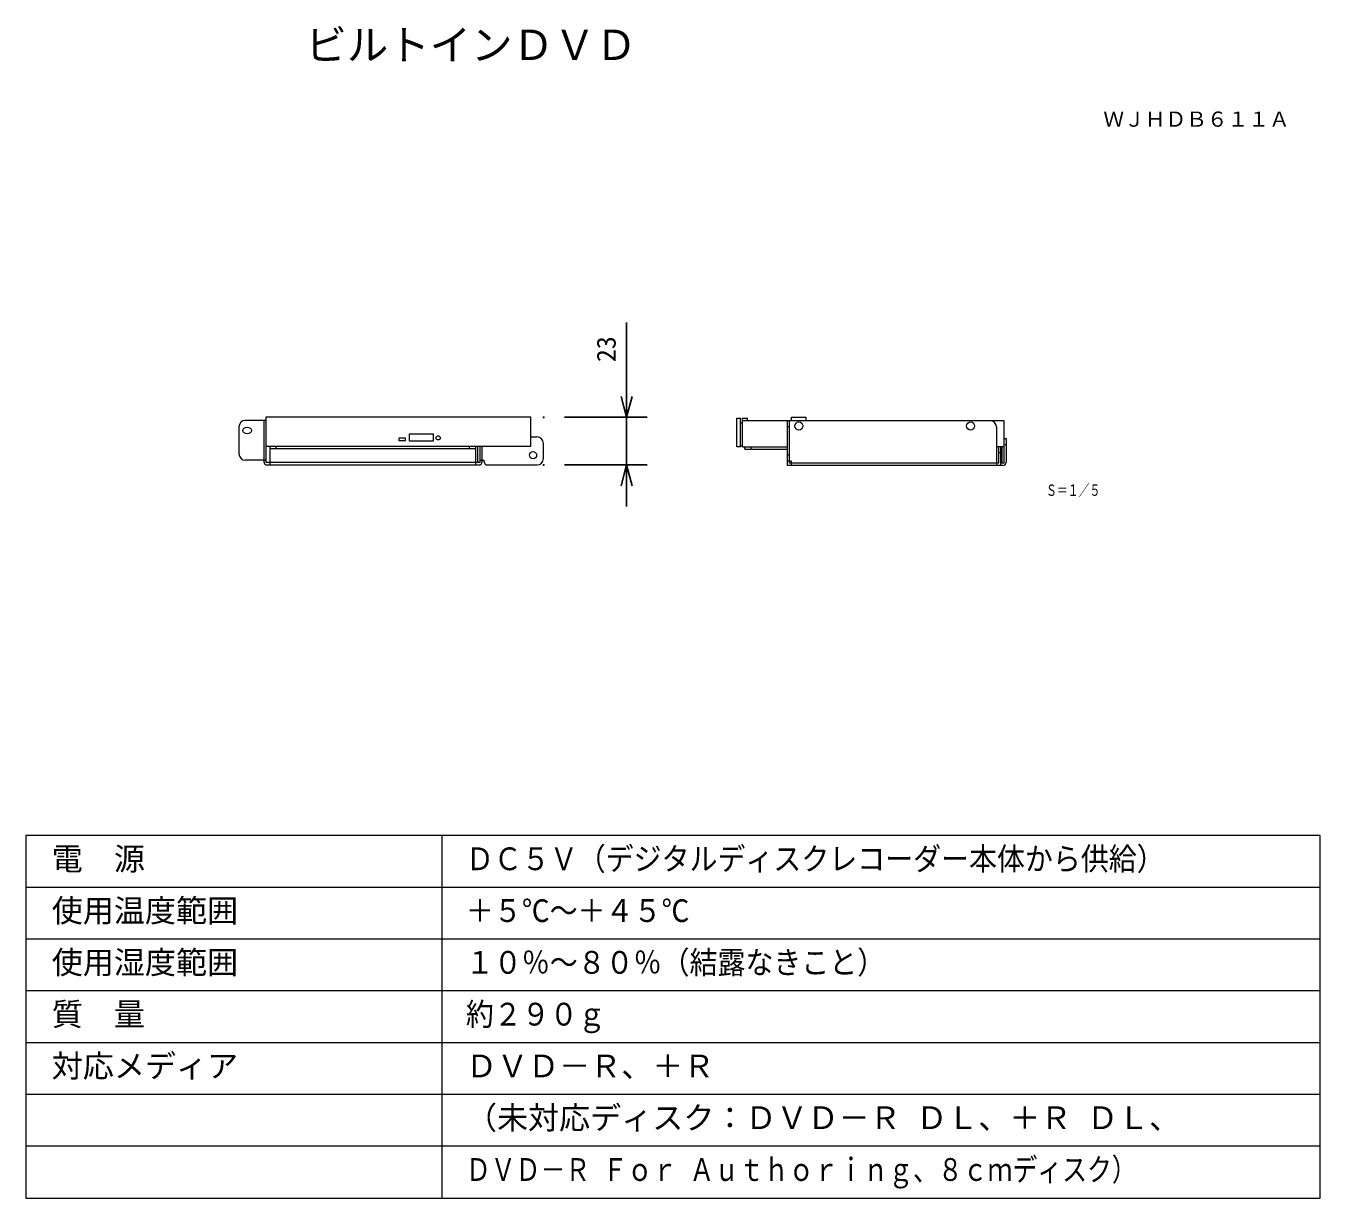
# Model space of a CAD drawing. Units: millimetres, scale not verified. Extents: x -63 to 62, y -56 to 57.
import ezdxf
from ezdxf.enums import TextEntityAlignment as Align

# ---------------------------------------------------------------- set-up
doc = ezdxf.new("R2010")
doc.units = ezdxf.units.MM
doc.header["$LTSCALE"] = 0.125
doc.header["$PDMODE"] = 32
doc.header["$PDSIZE"] = 0.0625
for name, color, linetype in [('0-0_0', 7, 'Continuous'), ('0-1_DEFPOINTS', 7, 'Continuous'), ('0-3_MOJI1', 7, 'Continuous'), ('0-4_TOUROKU', 7, 'Continuous'), ('0-5_SUNPO', 7, 'Continuous')]:
    doc.layers.add(name, color=color, linetype=linetype)
doc.layers.add('0-2_WAKU', color=1, linetype='Continuous', lineweight=18)
doc.layers.add('0-6_S1', color=1, linetype='Continuous', lineweight=18)
doc.styles.add('ＭＳ ゴシック', font='')
doc.styles.get('ＭＳ ゴシック').set_extended_font_data('MS Gothic')

# ---------------------------------------------------------------- blocks, each defined once
blk = doc.blocks.new('_OPEN30')
at = {"layer": '0-0_0'}
blk.add_line((0, 0), (-1, 0), dxfattribs=at)
blk.add_lwpolyline([(-1, 0.26795), (0, 0), (-1, -0.26795)], dxfattribs=at)
blk = doc.blocks.new('D2')
at = {"layer": '0-1_DEFPOINTS'}
for p in [(-13.5723, 10.3954), (-5.5723, 10.3954), (-13.5723, 5.7954)]:
    blk.add_point(p, dxfattribs=at)
at = {"layer": '0-5_SUNPO'}
for p, q in [((-5.5723, 12.3954), (-5.5723, 19.562)), ((-11.5723, 10.3954), (-3.5723, 10.3954)), ((-5.5723, 5.7954), (-5.5723, 10.3954)), ((-11.5723, 5.7954), (-3.5723, 5.7954)), ((-5.5723, 3.7954), (-5.5723, 1.7954))]:
    blk.add_line(p, q, dxfattribs=at)
at = {"layer": '0-5_SUNPO', "xscale": 2, "yscale": 2}
for p, rotation in [((-5.5723, 10.3954), 270), ((-5.5723, 5.7954), 90)]:
    blk.add_blockref('_OPEN30', p, dxfattribs=dict(at, rotation=rotation))
at = {"layer": '0-5_SUNPO', "style": 'ＭＳ ゴシック'}
blk.add_text('23', height=1.833, rotation=90, dxfattribs=at).set_placement((-6.0723, 15.7287), align=Align.BOTTOM_LEFT)

msp = doc.modelspace()

# ---------------------------------------------------------------- linework, layer by layer
at = {"layer": '0-2_WAKU', "color": 4}
for p, q in [((-62.5186, -21.4871), (-62.5186, -56.4871)), ((62.4814, -21.4871), (-62.5186, -21.4871)), ((-22.313, -56.4871), (-22.313, -21.4871)), ((62.4814, -56.4871), (62.4814, -21.4871)), ((-62.5186, -56.4871), (62.4814, -56.4871))]:
    msp.add_line(p, q, dxfattribs=at)
at = {"layer": '0-2_WAKU'}
for p, q in [((62.4814, -26.4871), (-62.5186, -26.4871)), ((62.4814, -31.4871), (-62.5186, -31.4871)), ((62.4814, -36.4871), (-62.5186, -36.4871)), ((62.4814, -41.4871), (-62.5186, -41.4871)), ((62.4814, -46.4871), (-62.5186, -46.4871)), ((62.4814, -51.4871), (-62.5186, -51.4871))]:
    msp.add_line(p, q, dxfattribs=at)
at = {"layer": '0-6_S1', "color": 7}
for p, q in [((-13.7355, 18.8974), (-39.3355, 18.8974)), ((-13.7355, 16.1091), (-13.7355, 18.8974)), ((6.1516, 16.0476), (6.1516, 18.8035)), ((6.1516, 18.8035), (6.5021, 18.8035)), ((6.5021, 16.0476), (6.5021, 18.8035)), ((-41.9355, 17.9751), (-41.9355, 15.3813)), ((-39.3355, 18.6023), (-41.3082, 18.6023)), ((6.5021, 18.3592), (6.6888, 18.3592)), ((6.6888, 16.0476), (6.6888, 18.5902)), ((11.049, 14.2593), (11.049, 18.5902)), ((-13.7355, 17.0094), (-13.1735, 17.0094)), ((-12.5355, 14.9246), (-12.5355, 16.3821)), ((31.9402, 16.852), (32.1516, 16.852)), ((32.1516, 16.852), (32.1516, 14.5729)), ((-39.3355, 16.1091), (-13.7355, 16.1091)), ((6.5021, 16.0476), (6.1516, 16.0476)), ((6.5021, 16.1592), (6.6888, 16.1592)), ((6.6888, 16.0476), (11.049, 16.0476)), ((-39.3355, 14.7541), (-41.3082, 14.7541)), ((-18.6582, 14.7489), (-18.2618, 14.7489)), ((-18.2618, 14.611), (-18.2618, 14.7489)), ((-17.9482, 14.2974), (-13.1735, 14.2974)), ((31.8379, 14.2593), (11.049, 14.2593))]:
    msp.add_line(p, q, dxfattribs=at)
at = {"layer": '0-6_S1'}
for p, q in [((6.6888, 18.8035), (7.1833, 18.8035)), ((6.6888, 18.5902), (6.6888, 18.8035)), ((7.1833, 18.5902), (7.1833, 18.8035)), ((11.4413, 18.8974), (12.8427, 18.8974)), ((11.4413, 18.5902), (11.4413, 18.8974)), ((12.8427, 18.5902), (12.8427, 18.8974)), ((-39.534, 18.6023), (-39.534, 14.611)), ((11.2451, 17.9709), (11.049, 17.9709)), ((11.2451, 14.4555), (11.2451, 18.5902)), ((31.2227, 17.9629), (31.2227, 14.2593)), ((31.9402, 16.2623), (32.1516, 16.2623)), ((-38.9517, 16.1091), (-38.9517, 14.2974)), ((-38.9517, 15.8843), (-19.0547, 15.8843)), ((-38.3461, 15.8843), (-38.3461, 16.1091)), ((-19.6603, 15.8843), (-19.6603, 16.1091)), ((-19.0547, 14.2974), (-19.0547, 16.1091)), ((-18.8564, 14.5619), (-18.8564, 16.1091)), ((-18.6582, 14.5619), (-18.6582, 16.1091)), ((-18.46, 14.611), (-18.46, 16.1091)), ((6.905, 15.8342), (6.905, 16.0476)), ((6.905, 15.8342), (11.049, 15.8342)), ((7.5275, 15.8342), (7.5275, 16.0476)), ((11.2451, 15.2405), (11.049, 15.2405)), ((31.9402, 16.0581), (31.2227, 16.0581)), ((31.4213, 16.0581), (31.4213, 14.4555)), ((31.6135, 15.4555), (31.4213, 15.4555)), ((31.6135, 16.0581), (31.6135, 14.2593)), ((31.748, 16.0581), (31.748, 14.4555)), ((-39.2204, 14.2974), (-18.7736, 14.2974)), ((11.4413, 14.6518), (11.049, 14.6518)), ((31.4213, 14.4555), (11.2451, 14.4555)), ((11.4413, 14.2593), (11.4413, 14.6518)), ((31.9402, 14.4555), (31.6135, 14.4555))]:
    msp.add_line(p, q, dxfattribs=at)
at = {"layer": '0-6_S1', "color": 7}
for points in [[(-39.3355, 18.8974), (-39.3355, 14.5619), (-18.6582, 14.5619)], [(6.6888, 18.5902), (31.9402, 18.5902), (31.9402, 14.4555)]]:
    msp.add_lwpolyline(points, dxfattribs=at)
at = {"layer": '0-6_S1'}
for points in [[(-26.5058, 16.6522), (-25.8524, 16.6522), (-25.8524, 16.8937), (-26.5058, 16.8937)], [(-25.5033, 16.6119), (-23.1491, 16.6119), (-23.1491, 17.2649), (-25.5033, 17.2649)]]:
    msp.add_lwpolyline(points, close=True, dxfattribs=at)
for centre, radius in [((12.1396, 18.0603), 0.3877), ((28.7211, 18.0603), 0.3877), ((-22.6994, 16.9116), 0.2016), ((-13.5375, 15.2363), 0.3469)]:
    msp.add_circle(centre, radius, dxfattribs=at)
at = {"layer": '0-6_S1', "color": 7}
for centre, radius, start, end in [((-41.3082, 17.9751), 0.6273, 90, 180), ((-13.1719, 16.3729), 0.6365, 0.82903, 90.14005), ((-41.3082, 15.3813), 0.6273, 180, 270), ((-17.9482, 14.611), 0.3136, 180, 270), ((-13.1719, 14.9339), 0.6365, 269.85995, 359.17097), ((31.8379, 14.5729), 0.3136, 270, 0)]:
    msp.add_arc(centre, radius, start, end, dxfattribs=at)
at = {"layer": '0-6_S1'}
for centre, radius, start, end in [((30.5955, 17.9629), 0.6273, 0, 90), ((-39.2204, 14.611), 0.3136, 180, 270), ((-18.7736, 14.611), 0.3136, 270, 0)]:
    msp.add_arc(centre, radius, start, end, dxfattribs=at)
msp.add_ellipse((-41.144, 17.6209), major_axis=(-0.4162, 0), ratio=0.755909, dxfattribs=at)

# ---------------------------------------------------------------- block references
at = {"layer": '0-5_SUNPO'}
msp.add_blockref('D2', (1.0678, 8.502), dxfattribs=at)

# ---------------------------------------------------------------- texts
at = {"layer": '0-3_MOJI1', "style": 'ＭＳ ゴシック'}
for s, height, p in [('ビルトインＤＶＤ', 2.933, (-35.5186, 52.5129)), ('電\u3000源', 2.199, (-60.0186, -25.4871)), ('使用温度範囲', 2.199, (-60.0186, -30.4871)), ('使用湿度範囲', 2.199, (-60.0186, -35.4871)), ('質\u3000量', 2.199, (-60.0186, -40.4871)), ('対応メディア', 2.199, (-60.0186, -45.4871)), ('ＤＶＤ－Ｒ、＋Ｒ', 2.199, (-20.0186, -45.4871)), ('（未対応ディスク：ＤＶＤ－Ｒ ＤＬ、＋Ｒ ＤＬ、', 2.199, (-20.0186, -50.4871))]:
    msp.add_text(s, height=height, dxfattribs=at).set_placement(p, align=Align.BOTTOM_LEFT)
for s, width, p in [('ＤＣ５Ｖ（デジタルディスクレコーダー本体から供給）', 0.9, (-20.0186, -25.4871)), ('＋５℃～＋４５℃', 0.9, (-20.0186, -30.4871)), ('１０％～８０％（結露なきこと）', 0.9, (-20.0186, -35.4871)), ('約２９０ｇ', 0.9, (-20.0186, -40.4871)), ('ＤＶＤ－Ｒ Ｆｏｒ Ａｕｔｈｏｒｉｎｇ、８ｃｍディスク）', 0.8, (-20.0186, -55.4871))]:
    msp.add_text(s, height=2.199, dxfattribs=dict(at, width=width)).set_placement(p, align=Align.BOTTOM_LEFT)
at = {"layer": '0-4_TOUROKU', "style": 'ＭＳ ゴシック'}
msp.add_text('ＷＪＨＤＢ６１１Ａ', height=1.466, dxfattribs=at).set_placement((41.548, 46.5129), align=Align.BOTTOM_LEFT)
at = {"layer": '0-4_TOUROKU', "style": 'ＭＳ ゴシック', "width": 0.7}
msp.add_text('Ｓ＝１／５', height=1.1, dxfattribs=at).set_placement((36.0063, 10.9815), align=Align.BOTTOM_LEFT)

doc.saveas('drawing.dxf')
